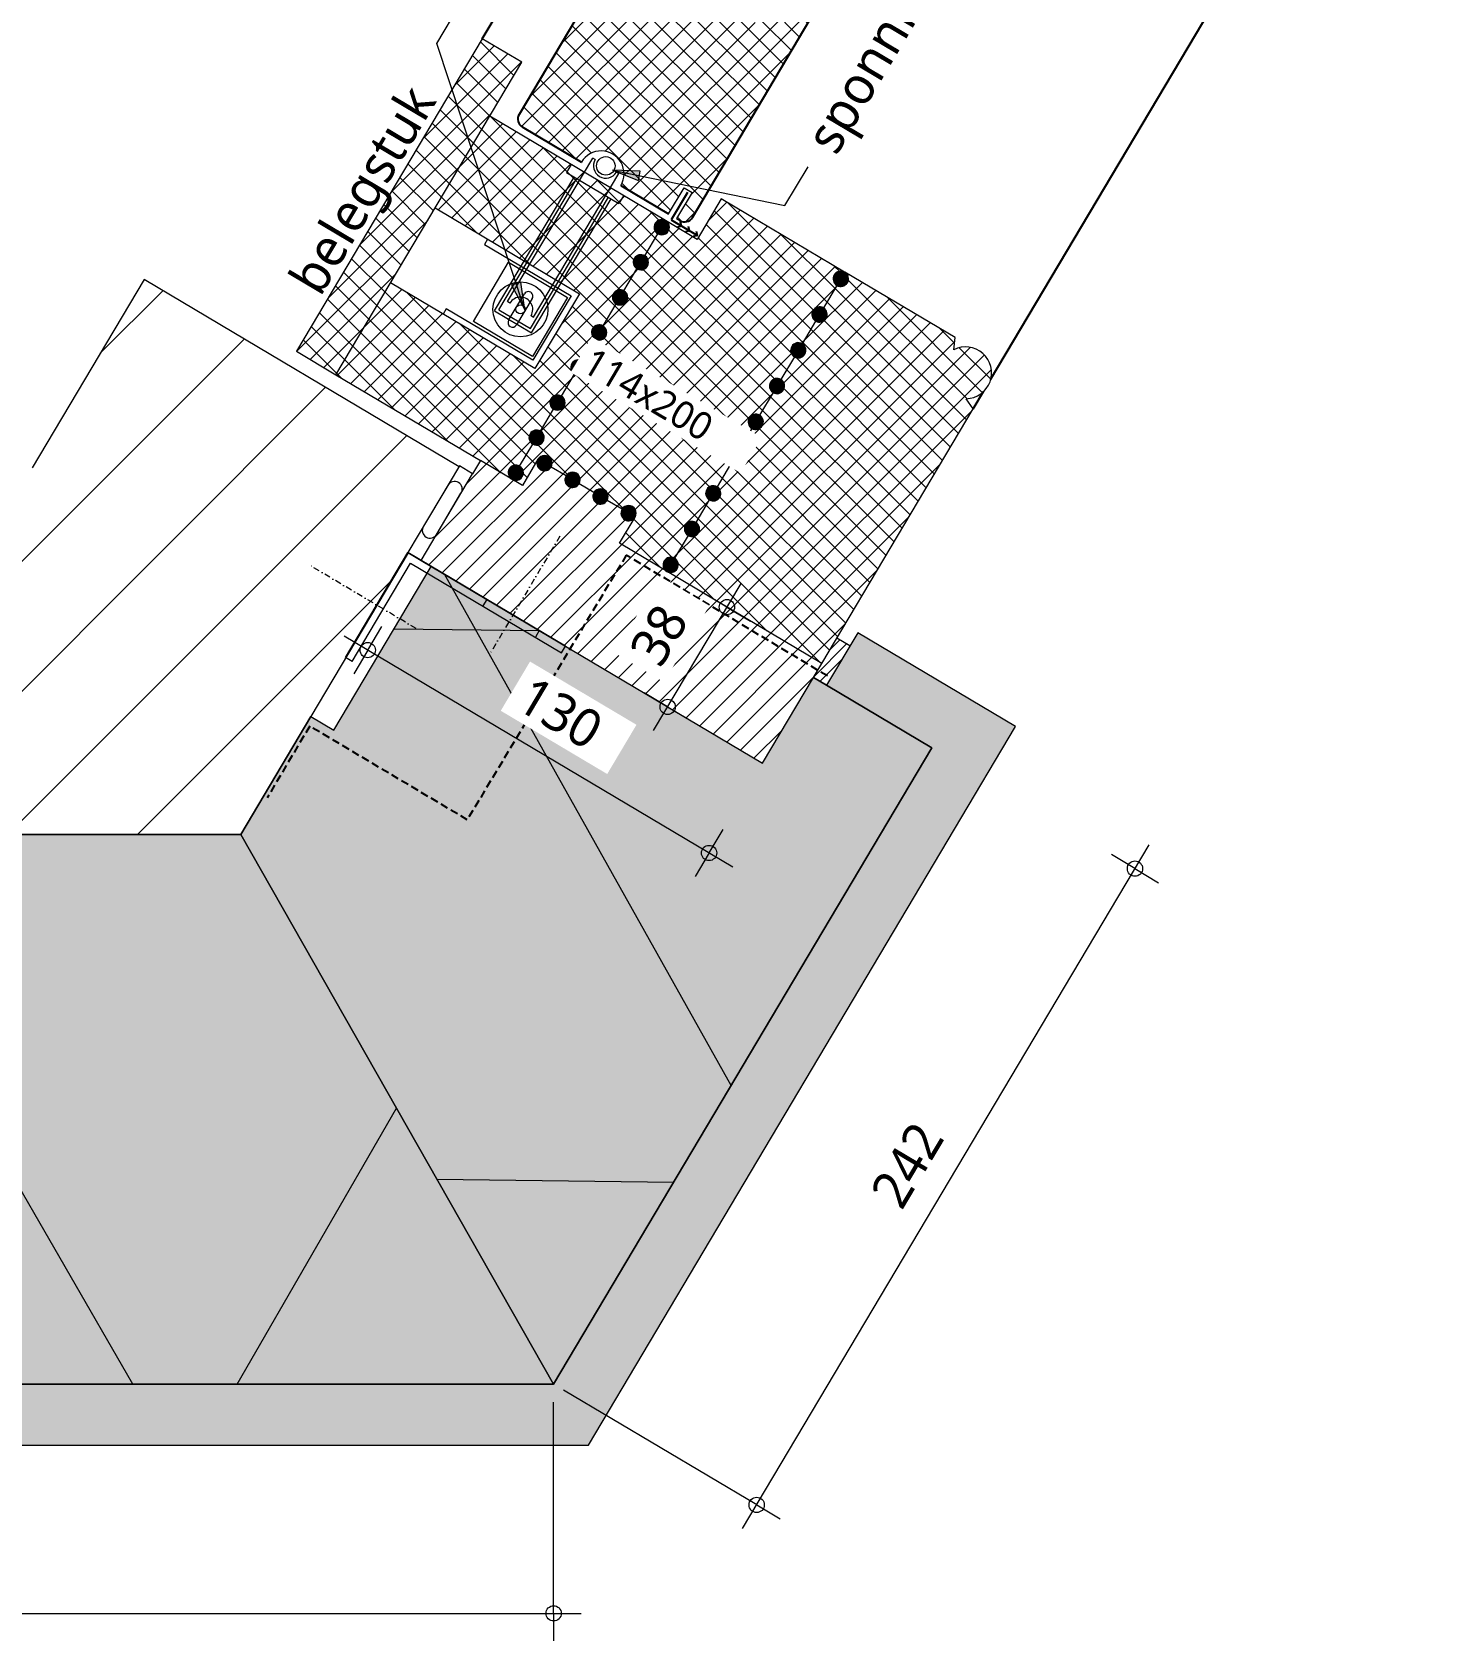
# Model space of a CAD drawing. Header units: millimetres. Extents: x -435 to 27166, y -19117 to 26500.
# Drawn here: x 2700 to 3160, y 4804 to 5331 of the extents above; entities that cross this region are included whole.
import ezdxf

# ---------------------------------------------------------------- set-up
doc = ezdxf.new("R2010")
doc.units = ezdxf.units.MM
doc.linetypes.add('MV_hidden', pattern=[3.75, 2.5, -1.25])
doc.linetypes.add('Streep-stip _ detail', pattern=[4, 2, -1, 0, -1])
for name, color, linetype, lineweight in [('A-ANNO-DIMS', 211, 'Continuous', 13), ('A-ANNO-DIMS-5', 211, 'Continuous', 13), ('A-DETL', 90, 'Continuous', 13), ('A-DETL-GENF', 92, 'Continuous', 18), ('G-ANNO-TEXT', 231, 'Continuous', 13)]:
    doc.layers.add(name, color=color, linetype=linetype, lineweight=lineweight)
doc.styles.add('Segoe UI_2', font='segoeui.ttf', dxfattribs={"height": 9})
doc.styles.add('Segoe UI_3', font='segoeui.ttf', dxfattribs={"height": 12.5})
doc.dimstyles.new('2_5_mm', dxfattribs={"dimscale": 304.8, "dimtxt": 13.092049, "dimasz": 0.016404, "dimexe": 0.029528, "dimexo": 0.0625, "dimgap": 0.014764, "dimtad": 1, "dimdec": 0, "dimzin": 0, "dimdsep": 46, "dimtxsty": 'Segoe UI_3', "dimblk1": 'DOTBLANK', "dimblk2": 'DOTBLANK', "dimsah": 1, "dimcen": 0.09, "dimdle": 0.029528, "dimazin": 0, "dimtfac": 1, "dimtdec": 4, "dimtix": 1, "dimtmove": 0, "dimatfit": 3, "dimfxl": 0.029528, "dimfxlon": 1, "dimtvp": 1, "dimtfill": 1, "dimtolj": 1, "dimtzin": 0, "dimarcsym": 2})
pattern_1 = [(60, (-2126.39, 181.76), (-155.885, 90), []), (120, (-2126.39, 181.76), (-155.885, -90), [])]
pattern_2 = [(45, (0, 0), (-3.535534, 3.535534), []), (135, (0, 0), (-3.535534, -3.535534), [])]

# ---------------------------------------------------------------- blocks, each defined once
blk = doc.blocks.new('42 isolatie - Type 1-3762547-Details Appartement')
at = {"layer": 'A-DETL-GENF'}
blk.add_hatch(color=256, dxfattribs=at).paths.add_polyline_path([(242.59, 180.8), (0.28, 180.8), (0.28, 135.68), (32.93, 135.68), (32.93, 9.59), (95.28, 9.59), (95.28, 0.8), (140.21, 0.8), (229.24, 157.34)])
at = {"layer": 'A-DETL-GENF', "lineweight": 13}
h = blk.add_hatch(dxfattribs=at)
h.set_pattern_fill('FP_43', color=256, style=0, pattern_type=2)
h.set_pattern_definition(pattern_1)
h.paths.add_polyline_path([(242.59, 180.8), (0.28, 180.8), (0.28, 135.68), (32.93, 135.68), (32.93, 9.59), (95.28, 9.59), (95.28, 0.8), (140.21, 0.8), (229.24, 157.34)])
at = {"layer": 'A-DETL-GENF'}
for p, q in [((242.61, 180.8), (0.28, 180.8)), ((0.28, 180.8), (0.28, 140.68)), ((140.21, 0.8), (242.62, 180.78)), ((0.28, 140.68), (0.28, 135.68)), ((95.28, 0.8), (140.21, 0.8))]:
    blk.add_line(p, q, dxfattribs=at)
blk = doc.blocks.new('42 isolatie - Type 1-3762473-Details Appartement')
at = {"layer": 'A-DETL-GENF'}
blk.add_hatch(color=256, dxfattribs=at).paths.add_polyline_path([(-102.14, 180.8), (0.28, 0.8), (446.45, 0.8), (446.45, 9.69), (508.45, 9.69), (508.45, 135.78), (541.45, 135.78), (541.45, 180.8), (313.73, 180.8)])
at = {"layer": 'A-DETL-GENF', "lineweight": 13}
h = blk.add_hatch(dxfattribs=at)
h.set_pattern_fill('FP_43', color=256, style=0, pattern_type=2)
h.set_pattern_definition(pattern_1)
h.paths.add_polyline_path([(-102.14, 180.8), (0.28, 0.8), (446.45, 0.8), (446.45, 9.69), (508.45, 9.69), (508.45, 135.78), (541.45, 135.78), (541.45, 180.8), (313.73, 180.8)])
at = {"layer": 'A-DETL-GENF'}
for p, q in [((541.45, 180.8), (-102.14, 180.8)), ((-102.14, 180.8), (0.28, 0.8)), ((-102.14, 180.8), (0.28, 0.8)), ((0.28, 0.8), (446.45, 0.8))]:
    blk.add_line(p, q, dxfattribs=at)
blk = doc.blocks.new('Repeating Detail - 00 g lijmbolletje s e-V21-Details Appartement')
at = {"layer": 'A-DETL-GENF'}
for points in [[(-106.77, -1.25), (-106.52, -0.65), (-106.44, 0), (-106.52, 0.65), (-106.77, 1.25), (-107.17, 1.77), (-107.69, 2.17), (-108.29, 2.41), (-108.94, 2.5), (-109.58, 2.41), (-110.19, 2.17), (-110.7, 1.77), (-111.1, 1.25), (-111.35, 0.65), (-111.44, 0), (-111.35, -0.65), (-111.1, -1.25), (-110.7, -1.77), (-110.19, -2.17), (-109.58, -2.41), (-108.94, -2.5), (-108.29, -2.41), (-107.69, -2.17), (-107.17, -1.77)], [(-93.15, -1.25), (-92.9, -0.65), (-92.82, 0), (-92.9, 0.65), (-93.15, 1.25), (-93.55, 1.77), (-94.07, 2.17), (-94.67, 2.41), (-95.32, 2.5), (-95.97, 2.41), (-96.57, 2.17), (-97.09, 1.77), (-97.48, 1.25), (-97.73, 0.65), (-97.82, 0), (-97.73, -0.65), (-97.48, -1.25), (-97.09, -1.77), (-96.57, -2.17), (-95.97, -2.41), (-95.32, -2.5), (-94.67, -2.41), (-94.07, -2.17), (-93.55, -1.77)], [(-79.54, -1.25), (-79.29, -0.65), (-79.2, 0), (-79.29, 0.65), (-79.54, 1.25), (-79.93, 1.77), (-80.45, 2.17), (-81.06, 2.41), (-81.7, 2.5), (-82.35, 2.41), (-82.95, 2.17), (-83.47, 1.77), (-83.87, 1.25), (-84.12, 0.65), (-84.2, 0), (-84.12, -0.65), (-83.87, -1.25), (-83.47, -1.77), (-82.95, -2.17), (-82.35, -2.41), (-81.7, -2.5), (-81.06, -2.41), (-80.45, -2.17), (-79.93, -1.77)], [(-65.92, -1.25), (-65.67, -0.65), (-65.59, 0), (-65.67, 0.65), (-65.92, 1.25), (-66.32, 1.77), (-66.84, 2.17), (-67.44, 2.41), (-68.09, 2.5), (-68.73, 2.41), (-69.34, 2.17), (-69.85, 1.77), (-70.25, 1.25), (-70.5, 0.65), (-70.59, 0), (-70.5, -0.65), (-70.25, -1.25), (-69.85, -1.77), (-69.34, -2.17), (-68.59, -2.43), (-68.09, -2.5), (-67.44, -2.41), (-66.84, -2.17), (-66.32, -1.77)], [(-52.3, -1.25), (-52.05, -0.65), (-51.97, 0), (-52.05, 0.65), (-52.3, 1.25), (-52.7, 1.77), (-53.22, 2.17), (-53.82, 2.41), (-54.47, 2.5), (-55.12, 2.41), (-55.72, 2.17), (-56.24, 1.77), (-56.63, 1.25), (-56.88, 0.65), (-56.97, 0), (-56.88, -0.65), (-56.63, -1.25), (-56.24, -1.77), (-55.72, -2.17), (-55.12, -2.41), (-54.47, -2.5), (-53.82, -2.41), (-53.22, -2.17), (-52.7, -1.77)], [(-38.69, -1.25), (-38.44, -0.65), (-38.35, 0), (-38.44, 0.65), (-38.69, 1.25), (-39.08, 1.77), (-39.6, 2.17), (-40.2, 2.41), (-40.85, 2.5), (-41.5, 2.41), (-42.1, 2.17), (-42.62, 1.77), (-43.02, 1.25), (-43.27, 0.65), (-43.35, 0), (-43.27, -0.65), (-43.02, -1.25), (-42.62, -1.77), (-42.1, -2.17), (-41.5, -2.41), (-40.85, -2.5), (-40.2, -2.41), (-39.6, -2.17), (-39.08, -1.77)], [(-25.07, -1.25), (-24.82, -0.65), (-24.73, 0), (-24.82, 0.65), (-25.07, 1.25), (-25.47, 1.77), (-25.98, 2.17), (-26.59, 2.41), (-27.23, 2.5), (-27.88, 2.41), (-28.48, 2.17), (-29, 1.77), (-29.4, 1.25), (-29.65, 0.65), (-29.73, 0), (-29.65, -0.65), (-29.4, -1.25), (-29, -1.77), (-28.48, -2.17), (-27.88, -2.41), (-27.23, -2.5), (-26.59, -2.41), (-25.98, -2.17), (-25.47, -1.77)], [(-11.45, -1.25), (-11.2, -0.65), (-11.12, 0), (-11.2, 0.65), (-11.45, 1.25), (-11.85, 1.77), (-12.37, 2.17), (-12.97, 2.41), (-13.62, 2.5), (-14.26, 2.41), (-14.87, 2.17), (-15.38, 1.77), (-15.78, 1.25), (-16.03, 0.65), (-16.12, 0), (-16.03, -0.65), (-15.78, -1.25), (-15.38, -1.77), (-14.87, -2.17), (-14.26, -2.41), (-13.62, -2.5), (-12.97, -2.41), (-12.37, -2.17), (-11.85, -1.77)], [(2.17, -1.25), (2.41, -0.65), (2.5, 0), (2.41, 0.65), (2.17, 1.25), (1.77, 1.77), (1.25, 2.17), (0.65, 2.41), (0, 2.5), (-0.65, 2.41), (-1.25, 2.17), (-1.77, 1.77), (-2.17, 1.25), (-2.41, 0.65), (-2.5, 0), (-2.41, -0.65), (-2.17, -1.25), (-1.77, -1.77), (-1.25, -2.17), (-0.65, -2.41), (0, -2.5), (0.65, -2.41), (1.25, -2.17), (1.77, -1.77)]]:
    blk.add_hatch(color=256, dxfattribs=at).paths.add_polyline_path(points)
for centre, start, end in [((-108.94, 0), 0, 180), ((-108.94, 0), 180, 360), ((-95.32, 0), 0, 180), ((-95.32, 0), 180, 360), ((-81.7, 0), 0, 180), ((-81.7, 0), 180, 360), ((-68.09, 0), 0, 180), ((-68.09, 0), 180, 360), ((-54.47, 0), 0, 180), ((-54.47, 0), 180, 360), ((-40.85, 0), 0, 180), ((-40.85, 0), 180, 360), ((-27.23, 0), 360, 180), ((-27.23, 0), 180, 360), ((-13.62, 0), 360, 180), ((-13.62, 0), 180, 360), ((0, 0), 360, 180), ((0, 0), 180, 360)]:
    blk.add_arc(centre, 2.5, start, end, dxfattribs=at)
blk = doc.blocks.new('Repeating Detail - 00 g lijmbolletje s e-V45-Details Appartement')
at = {"layer": 'A-DETL-GENF'}
for points in [[(-95.67, -1.25), (-95.27, -1.77), (-94.75, -2.17), (-94.15, -2.41), (-93.47, -2.5), (-92.85, -2.41), (-92.25, -2.17), (-91.73, -1.77), (-91.32, -1.22), (-91.09, -0.65), (-91, 0), (-91.09, 0.65), (-91.33, 1.25), (-91.73, 1.77), (-92.25, 2.17), (-92.85, 2.41), (-93.5, 2.5), (-94.15, 2.41), (-94.75, 2.17), (-95.27, 1.77), (-95.67, 1.25), (-95.91, 0.65), (-96, 0), (-95.91, -0.65)], [(-82.31, -1.25), (-81.91, -1.77), (-81.39, -2.17), (-80.79, -2.41), (-80.14, -2.5), (-79.5, -2.41), (-78.89, -2.17), (-78.38, -1.77), (-77.98, -1.25), (-77.73, -0.65), (-77.64, 0), (-77.73, 0.65), (-77.98, 1.25), (-78.38, 1.77), (-78.89, 2.17), (-79.5, 2.41), (-80.14, 2.5), (-80.79, 2.41), (-81.39, 2.17), (-81.91, 1.77), (-82.31, 1.25), (-82.56, 0.65), (-82.64, 0), (-82.56, -0.65)], [(-68.95, -1.25), (-68.55, -1.77), (-68.04, -2.17), (-67.43, -2.41), (-66.79, -2.5), (-66.14, -2.41), (-65.54, -2.17), (-65.02, -1.77), (-64.62, -1.25), (-64.37, -0.65), (-64.29, 0), (-64.37, 0.65), (-64.62, 1.25), (-65.02, 1.77), (-65.54, 2.17), (-66.14, 2.41), (-66.79, 2.5), (-67.43, 2.41), (-68.04, 2.17), (-68.55, 1.77), (-68.95, 1.25), (-69.2, 0.65), (-69.29, 0), (-69.2, -0.65)], [(-55.59, -1.25), (-55.2, -1.77), (-54.68, -2.17), (-54.08, -2.41), (-53.43, -2.5), (-52.78, -2.41), (-52.18, -2.17), (-51.66, -1.77), (-51.26, -1.25), (-51.01, -0.65), (-50.93, 0), (-51.01, 0.65), (-51.26, 1.25), (-51.66, 1.77), (-52.18, 2.17), (-52.78, 2.41), (-53.43, 2.5), (-54.08, 2.41), (-54.68, 2.17), (-55.2, 1.77), (-55.59, 1.25), (-55.84, 0.65), (-55.93, 0), (-55.84, -0.65)], [(-42.24, -1.25), (-41.84, -1.77), (-41.32, -2.17), (-40.72, -2.41), (-40.07, -2.5), (-39.42, -2.41), (-38.82, -2.17), (-38.3, -1.77), (-37.91, -1.25), (-37.66, -0.65), (-37.57, 0), (-37.66, 0.65), (-37.91, 1.25), (-38.3, 1.77), (-38.82, 2.17), (-39.42, 2.41), (-40.07, 2.5), (-40.72, 2.41), (-41.32, 2.17), (-41.84, 1.77), (-42.24, 1.25), (-42.49, 0.65), (-42.57, 0), (-42.49, -0.65)], [(-28.88, -1.25), (-28.48, -1.77), (-27.96, -2.17), (-27.36, -2.41), (-26.71, -2.5), (-26.07, -2.41), (-25.46, -2.17), (-24.95, -1.77), (-24.55, -1.25), (-24.3, -0.65), (-24.21, 0), (-24.3, 0.65), (-24.55, 1.25), (-24.95, 1.77), (-25.46, 2.17), (-26.07, 2.41), (-26.71, 2.5), (-27.36, 2.41), (-27.96, 2.17), (-28.48, 1.77), (-28.88, 1.25), (-29.13, 0.65), (-29.21, 0), (-29.13, -0.65)], [(-15.52, -1.25), (-15.12, -1.77), (-14.61, -2.17), (-14, -2.41), (-13.36, -2.5), (-12.71, -2.41), (-12.11, -2.17), (-11.59, -1.77), (-11.19, -1.25), (-10.94, -0.65), (-10.86, 0), (-10.94, 0.65), (-11.19, 1.25), (-11.59, 1.77), (-12.11, 2.17), (-12.71, 2.41), (-13.36, 2.5), (-14, 2.41), (-14.61, 2.17), (-15.12, 1.77), (-15.52, 1.25), (-15.77, 0.65), (-15.86, 0), (-15.77, -0.65)], [(-2.17, -1.25), (-1.77, -1.77), (-1.25, -2.17), (-0.65, -2.41), (0, -2.5), (0.65, -2.41), (1.25, -2.17), (1.77, -1.77), (2.17, -1.25), (2.41, -0.65), (2.5, 0), (2.41, 0.65), (2.17, 1.25), (1.77, 1.77), (1.25, 2.17), (0.65, 2.41), (0, 2.5), (-0.65, 2.41), (-1.25, 2.17), (-1.77, 1.77), (-2.17, 1.25), (-2.41, 0.65), (-2.5, 0), (-2.41, -0.65)]]:
    blk.add_hatch(color=256, dxfattribs=at).paths.add_polyline_path(points)
for centre, start, end in [((-93.5, 0), 0, 180), ((-80.14, 0), 0, 180), ((-66.79, 0), 0, 180), ((-53.43, 0), 360, 180), ((-40.07, 0), 0, 180), ((-26.71, 0), 360, 180), ((-13.36, 0), 360, 180), ((0, 0), 360, 180), ((0, 0), 180, 360), ((-93.5, 0), 180, 360), ((-80.14, 0), 180, 360), ((-66.79, 0), 180, 360), ((-53.43, 0), 180, 360), ((-40.07, 0), 180, 360), ((-26.71, 0), 180, 360), ((-13.36, 0), 180, 360)]:
    blk.add_arc(centre, 2.5, start, end, dxfattribs=at)
blk = doc.blocks.new('Repeating Detail - 00 g lijmbolletje s e-V47-Details Appartement')
at = {"layer": 'A-DETL-GENF'}
for points in [[(-30.75, -2.17), (-30.23, -1.77), (-29.83, -1.25), (-29.59, -0.65), (-29.52, 0.14), (-29.59, 0.65), (-29.83, 1.25), (-30.23, 1.77), (-30.75, 2.17), (-31.35, 2.41), (-32, 2.5), (-32.65, 2.41), (-33.25, 2.17), (-33.77, 1.77), (-34.17, 1.25), (-34.41, 0.65), (-34.5, 0), (-34.41, -0.65), (-34.17, -1.25), (-33.77, -1.77), (-33.25, -2.17), (-32.65, -2.41), (-32, -2.5), (-31.35, -2.41)], [(-20.08, -2.17), (-19.57, -1.77), (-19.17, -1.25), (-18.92, -0.65), (-18.83, 0), (-18.92, 0.65), (-19.17, 1.25), (-19.57, 1.77), (-20.08, 2.17), (-20.69, 2.41), (-21.33, 2.5), (-21.98, 2.41), (-22.58, 2.17), (-23.1, 1.77), (-23.5, 1.25), (-23.75, 0.65), (-23.83, 0), (-23.75, -0.65), (-23.5, -1.25), (-23.1, -1.77), (-22.58, -2.17), (-21.98, -2.41), (-21.33, -2.5), (-20.69, -2.41)], [(-9.42, -2.17), (-8.9, -1.77), (-8.5, -1.25), (-8.25, -0.65), (-8.17, 0), (-8.25, 0.65), (-8.5, 1.25), (-8.9, 1.77), (-9.42, 2.17), (-10.02, 2.41), (-10.67, 2.5), (-11.31, 2.41), (-11.92, 2.17), (-12.43, 1.77), (-12.83, 1.25), (-13.08, 0.65), (-13.17, 0), (-13.08, -0.65), (-12.83, -1.25), (-12.43, -1.77), (-11.92, -2.17), (-11.31, -2.41), (-10.67, -2.5), (-10.02, -2.41)], [(1.25, -2.17), (1.77, -1.77), (2.17, -1.25), (2.41, -0.65), (2.5, 0), (2.41, 0.65), (2.17, 1.25), (1.77, 1.77), (1.25, 2.17), (0.65, 2.41), (0, 2.5), (-0.65, 2.41), (-1.25, 2.17), (-1.77, 1.77), (-2.17, 1.25), (-2.41, 0.65), (-2.5, 0), (-2.41, -0.65), (-2.17, -1.25), (-1.77, -1.77), (-1.25, -2.17), (-0.65, -2.41), (0, -2.5), (0.65, -2.41)]]:
    blk.add_hatch(color=256, dxfattribs=at).paths.add_polyline_path(points)
for centre, start, end in [((-32, 0), 360, 180), ((-32, 0), 180, 360), ((-21.33, 0), 360, 180), ((-21.33, 0), 180, 360), ((-10.67, 0), 360, 180), ((-10.67, 0), 180, 360), ((0, 0), 360, 180), ((0, 0), 180, 360)]:
    blk.add_arc(centre, 2.5, start, end, dxfattribs=at)
blk = doc.blocks.new('30_L-anker - 60x40-3126459-Details Appartement')
at = {"layer": 'A-DETL-GENF'}
for p, q in [((2.5, 60), (0, 60)), ((0, 60), (0, 0)), ((2.5, 2.5), (2.5, 60)), ((0, 50), (2.5, 50)), ((0, 30), (2.5, 30)), ((40, 0), (0, 0)), ((40, 2.5), (2.5, 2.5)), ((40, 2.5), (40, 0))]:
    blk.add_line(p, q, dxfattribs=at)
at = {"layer": 'A-DETL-GENF', "linetype": 'Streep-stip _ detail', "lineweight": 13}
for p, q in [((-30, 40), (15, 40)), ((20, 15), (20, -25))]:
    blk.add_line(p, q, dxfattribs=at)
blk = doc.blocks.new('DIMBLOCK205-Details Appartement')
at = {"layer": 'A-ANNO-DIMS-5'}
for p, q in [((2932.56, 4840.71), (3065.59, 5064.5)), ((3060.99, 5056.76), (3053.25, 5061.36)), ((3060.99, 5056.76), (3068.73, 5052.16)), ((2937.16, 4848.44), (2873.98, 4886)), ((2937.16, 4848.44), (2944.89, 4843.84))]:
    blk.add_line(p, q, dxfattribs=at)
for centre in [(3060.99, 5056.76), (2937.16, 4848.44)]:
    blk.add_circle(centre, 2.5, dxfattribs=at)
at = {"layer": 'A-ANNO-DIMS-5', "color": 0, "insert": (2973.89, 4950.96), "char_height": 12.5, "width": 34.2774, "attachment_point": 1, "rotation": 59.2709, "line_spacing_factor": 1.142579, "style": 'Segoe UI_3', "bg_fill": 3, "box_fill_scale": 1.25, "bg_fill_color": 9, "bg_fill_true_color": 13158600, "bg_fill_transparency": 0}
blk.add_mtext('242', dxfattribs=at)
blk = doc.blocks.new('_DotBlank')
at = {"color": 0, "linetype": 'ByBlock', "lineweight": -2}
blk.add_line((-0.5, 0), (-1, 0), dxfattribs=at)
blk.add_circle((0, 0), 0.5, dxfattribs=at)
blk = doc.blocks.new('DIMBLOCK206-Details Appartement')
at = {"layer": 'A-ANNO-DIMS-5'}
for p, q in [((2870.71, 4812.95), (2870.71, 4882.08)), ((2227.12, 4812.95), (2227.12, 4821.95)), ((2218.12, 4812.95), (2879.71, 4812.95)), ((2227.12, 4812.95), (2227.12, 4803.95)), ((2870.71, 4812.95), (2870.71, 4803.95))]:
    blk.add_line(p, q, dxfattribs=at)
for centre in [(2227.12, 4812.95), (2870.71, 4812.95)]:
    blk.add_circle(centre, 2.5, dxfattribs=at)
at = {"layer": 'A-ANNO-DIMS-5', "color": 0, "insert": (2534.63, 4833.76), "char_height": 12.5, "width": 34.2774, "attachment_point": 1, "line_spacing_factor": 1.142579, "style": 'Segoe UI_3', "bg_fill": 3, "box_fill_scale": 1.25, "bg_fill_color": 9, "bg_fill_true_color": 13158600, "bg_fill_transparency": 0}
blk.add_mtext('644', dxfattribs=at)
blk = doc.blocks.new('DIMBLOCK216-Details Appartement')
at = {"layer": 'A-ANNO-DIMS-5'}
for p, q in [((2809.85, 5128.3), (2814.44, 5136.04)), ((2929.31, 5057.28), (2802.11, 5132.9)), ((2809.85, 5128.3), (2805.25, 5120.56)), ((2921.57, 5061.88), (2926.17, 5069.62)), ((2921.57, 5061.88), (2916.98, 5054.15))]:
    blk.add_line(p, q, dxfattribs=at)
for centre in [(2809.85, 5128.3), (2921.57, 5061.88)]:
    blk.add_circle(centre, 2.5, dxfattribs=at)
at = {"layer": 'A-ANNO-DIMS-5', "color": 0, "insert": (2864.07, 5120.28), "char_height": 12.5, "width": 34.2774, "attachment_point": 1, "rotation": 329.2709, "line_spacing_factor": 1.142579, "style": 'Segoe UI_3', "bg_fill": 3, "box_fill_scale": 1.25, "bg_fill_color": 9, "bg_fill_true_color": 13158600, "bg_fill_transparency": 0}
blk.add_mtext('130', dxfattribs=at)
blk = doc.blocks.new('DIMBLOCK217-Details Appartement')
at = {"layer": 'A-ANNO-DIMS-5'}
for p, q in [((2903.42, 5101.98), (2932.03, 5150.11)), ((2927.43, 5142.38), (2919.7, 5146.98)), ((2927.43, 5142.38), (2935.17, 5137.78)), ((2908.02, 5109.71), (2900.28, 5114.31)), ((2908.02, 5109.71), (2915.75, 5105.11))]:
    blk.add_line(p, q, dxfattribs=at)
for centre in [(2927.43, 5142.38), (2908.02, 5109.71)]:
    blk.add_circle(centre, 2.5, dxfattribs=at)
at = {"layer": 'A-ANNO-DIMS-5', "color": 0, "insert": (2894.97, 5128.49), "char_height": 12.5, "width": 22.8516, "attachment_point": 1, "rotation": 59.2709, "line_spacing_factor": 1.142579, "style": 'Segoe UI_3', "bg_fill": 3, "box_fill_scale": 1.25, "bg_fill_color": 9, "bg_fill_true_color": 13158600, "bg_fill_transparency": 0}
blk.add_mtext('38', dxfattribs=at)

msp = doc.modelspace()

# ---------------------------------------------------------------- hatches: boundary and pattern name
at = {"layer": 'A-DETL-GENF', "lineweight": 13}
h = msp.add_hatch(dxfattribs=at)
h.set_pattern_fill('FP_20', color=250, style=0, pattern_type=2)
h.set_pattern_definition(pattern_2)
h.paths.add_polyline_path([(2913.52, 5268.5), (2914.3, 5268.59), (2915.02, 5268.88), (2915.65, 5269.35), (2916.14, 5269.96), (2954.7, 5334.84), (2955.17, 5335.87), (2955.39, 5336.97), (2955.36, 5338.1), (2955.08, 5339.18), (2954.56, 5340.18), (2953.83, 5341.04), (2948.1, 5346.36), (2947.75, 5346.5), (2947.37, 5346.54), (2946.99, 5346.49), (2946.64, 5346.34), (2946.33, 5346.11), (2946.1, 5345.81), (2938.37, 5332.8), (2895.34, 5358.37), (2894.67, 5358.66), (2893.89, 5358.77), (2893.11, 5358.68), (2892.39, 5358.39), (2891.76, 5357.92), (2891.27, 5357.3), (2859.4, 5303.69), (2859.09, 5302.97), (2858.98, 5302.19), (2859.07, 5301.42), (2859.37, 5300.69), (2859.83, 5300.06), (2860.45, 5299.58), (2879.79, 5288.08), (2881, 5289.62), (2882.57, 5290.79), (2884.39, 5291.51), (2886.33, 5291.75), (2888.27, 5291.47), (2890.07, 5290.69), (2891.61, 5289.48), (2892.78, 5287.91), (2893.51, 5286.1), (2893.74, 5284.15), (2893.46, 5282.21), (2892.68, 5280.41), (2908.35, 5271.1), (2913.46, 5279.7), (2916.04, 5278.16), (2910.93, 5269.57), (2912.02, 5268.92), (2912.74, 5268.61)])
h = msp.add_hatch(dxfattribs=at)
h.set_pattern_fill('FP_20', color=250, style=0, pattern_type=2)
h.set_pattern_definition(pattern_2)
h.paths.add_polyline_path([(2799.44, 5218.46), (2860.24, 5320.76), (2847.35, 5328.42), (2786.54, 5226.13)])
h = msp.add_hatch(dxfattribs=at)
h.set_pattern_fill('FP_20', color=250, style=0, pattern_type=2)
h.set_pattern_definition(pattern_2)
h.paths.add_polyline_path([(2857.03, 5184.23), (2856.52, 5184.63), (2856.13, 5185.15), (2855.88, 5185.76), (2855.81, 5186.41), (2855.9, 5187.05), (2856.16, 5187.65), (2856.56, 5188.17), (2857.08, 5188.56), (2857.69, 5188.8), (2858.34, 5188.88), (2858.98, 5188.78), (2859.6, 5188.56), (2863.85, 5195.71), (2863.34, 5196.11), (2862.95, 5196.64), (2862.71, 5197.24), (2862.63, 5197.89), (2862.72, 5198.54), (2862.98, 5199.14), (2863.39, 5199.65), (2863.91, 5200.04), (2864.52, 5200.28), (2865.16, 5200.36), (2865.81, 5200.27), (2866.43, 5200.04), (2870.68, 5207.19), (2870.17, 5207.6), (2869.78, 5208.12), (2869.53, 5208.72), (2869.46, 5209.37), (2869.55, 5210.02), (2869.81, 5210.62), (2870.21, 5211.13), (2870.73, 5211.52), (2871.34, 5211.76), (2871.99, 5211.84), (2872.63, 5211.75), (2873.25, 5211.52), (2877.5, 5218.67), (2876.99, 5219.08), (2876.6, 5219.6), (2876.36, 5220.21), (2876.28, 5220.85), (2876.38, 5221.5), (2876.63, 5222.1), (2877.04, 5222.61), (2877.56, 5223), (2878.17, 5223.25), (2878.81, 5223.32), (2879.46, 5223.23), (2880.08, 5223), (2884.33, 5230.15), (2883.82, 5230.56), (2883.43, 5231.08), (2883.18, 5231.69), (2883.11, 5232.34), (2883.2, 5232.98), (2883.46, 5233.58), (2883.86, 5234.09), (2884.38, 5234.48), (2884.99, 5234.73), (2885.64, 5234.8), (2886.28, 5234.71), (2886.9, 5234.48), (2891.15, 5241.64), (2890.64, 5242.04), (2890.25, 5242.56), (2890.01, 5243.17), (2889.93, 5243.82), (2890.03, 5244.46), (2890.28, 5245.06), (2890.69, 5245.58), (2891.21, 5245.97), (2891.82, 5246.21), (2892.46, 5246.29), (2893.11, 5246.19), (2893.73, 5245.97), (2897.98, 5253.12), (2897.47, 5253.52), (2897.08, 5254.04), (2896.83, 5254.65), (2896.76, 5255.3), (2896.85, 5255.94), (2897.11, 5256.54), (2897.51, 5257.06), (2898.04, 5257.45), (2898.64, 5257.69), (2899.29, 5257.77), (2899.94, 5257.67), (2900.55, 5257.45), (2904.81, 5264.6), (2904.29, 5265), (2903.9, 5265.53), (2903.66, 5266.13), (2903.58, 5266.78), (2903.68, 5267.43), (2903.93, 5268.03), (2904.34, 5268.54), (2904.86, 5268.93), (2905.47, 5269.17), (2906.11, 5269.25), (2906.76, 5269.16), (2906.98, 5269.12), (2849.77, 5303.13), (2831.88, 5273.05), (2879.16, 5244.94), (2864.6, 5220.45), (2817.32, 5248.55), (2799.44, 5218.46), (2856.65, 5184.45)])
h = msp.add_hatch(dxfattribs=at)
h.set_pattern_fill('FP_20', color=250, style=0, pattern_type=2)
h.set_pattern_definition(pattern_2)
h.paths.add_polyline_path([(2907.74, 5154.08), (2907.23, 5154.48), (2906.84, 5155.01), (2906.6, 5155.61), (2906.52, 5156.26), (2906.62, 5156.91), (2906.87, 5157.51), (2907.28, 5158.02), (2907.8, 5158.41), (2908.41, 5158.65), (2909.05, 5158.73), (2909.7, 5158.64), (2910.32, 5158.41), (2914.7, 5165.79), (2914.19, 5166.19), (2913.8, 5166.71), (2913.56, 5167.32), (2913.48, 5167.97), (2913.57, 5168.61), (2913.83, 5169.21), (2914.24, 5169.72), (2914.76, 5170.12), (2915.36, 5170.36), (2916.01, 5170.43), (2916.66, 5170.34), (2917.28, 5170.12), (2921.66, 5177.49), (2921.15, 5177.89), (2920.76, 5178.42), (2920.52, 5179.02), (2920.44, 5179.67), (2920.53, 5180.32), (2920.79, 5180.92), (2921.19, 5181.43), (2921.72, 5181.82), (2922.32, 5182.06), (2922.97, 5182.14), (2923.62, 5182.05), (2924.23, 5181.82), (2928.62, 5189.2), (2928.11, 5189.6), (2927.72, 5190.12), (2927.47, 5190.73), (2927.4, 5191.38), (2927.49, 5192.02), (2927.75, 5192.62), (2928.15, 5193.13), (2928.67, 5193.53), (2929.28, 5193.77), (2929.93, 5193.84), (2930.57, 5193.75), (2931.19, 5193.53), (2935.58, 5200.9), (2935.06, 5201.3), (2934.67, 5201.83), (2934.43, 5202.43), (2934.35, 5203.08), (2934.45, 5203.73), (2934.71, 5204.33), (2935.11, 5204.84), (2935.63, 5205.23), (2936.24, 5205.47), (2936.89, 5205.55), (2937.53, 5205.46), (2938.15, 5205.23), (2942.53, 5212.61), (2942.02, 5213.01), (2941.63, 5213.53), (2941.39, 5214.14), (2941.31, 5214.79), (2941.41, 5215.43), (2941.66, 5216.03), (2942.07, 5216.54), (2942.59, 5216.94), (2943.2, 5217.18), (2943.84, 5217.25), (2944.49, 5217.16), (2945.11, 5216.94), (2949.49, 5224.31), (2948.98, 5224.71), (2948.59, 5225.24), (2948.35, 5225.84), (2948.27, 5226.49), (2948.36, 5227.14), (2948.62, 5227.74), (2949.03, 5228.25), (2949.55, 5228.64), (2950.15, 5228.88), (2950.8, 5228.96), (2951.45, 5228.87), (2952.07, 5228.64), (2956.45, 5236.02), (2955.94, 5236.42), (2955.55, 5236.94), (2955.31, 5237.55), (2955.23, 5238.2), (2955.32, 5238.84), (2955.58, 5239.44), (2955.98, 5239.96), (2956.51, 5240.35), (2957.11, 5240.59), (2957.76, 5240.66), (2958.46, 5240.55), (2959.02, 5240.35), (2963.41, 5247.72), (2962.77, 5248.29), (2962.51, 5248.65), (2962.26, 5249.25), (2962.19, 5249.9), (2962.28, 5250.55), (2962.54, 5251.15), (2962.94, 5251.66), (2963.52, 5252.07), (2964.07, 5252.29), (2964.72, 5252.37), (2965.36, 5252.28), (2965.58, 5252.24), (2925.56, 5276.04), (2917.68, 5262.77), (2907.36, 5268.9), (2907.87, 5268.49), (2908.26, 5267.97), (2908.51, 5267.37), (2908.58, 5266.72), (2908.49, 5266.07), (2908.23, 5265.47), (2907.83, 5264.96), (2907.31, 5264.57), (2906.7, 5264.33), (2906.05, 5264.25), (2905.41, 5264.34), (2904.81, 5264.6), (2900.53, 5257.42), (2901.05, 5257.01), (2901.44, 5256.49), (2901.68, 5255.88), (2901.76, 5255.24), (2901.66, 5254.59), (2901.41, 5253.99), (2901, 5253.48), (2900.48, 5253.09), (2899.87, 5252.84), (2899.23, 5252.77), (2898.58, 5252.86), (2897.98, 5253.12), (2893.71, 5245.93), (2894.22, 5245.53), (2894.64, 5244.94), (2894.86, 5244.4), (2894.93, 5243.75), (2894.84, 5243.11), (2894.58, 5242.51), (2894.18, 5242), (2893.65, 5241.6), (2893.05, 5241.36), (2892.4, 5241.29), (2891.75, 5241.38), (2891.15, 5241.64), (2886.88, 5234.45), (2887.4, 5234.05), (2887.79, 5233.53), (2888.05, 5232.79), (2888.11, 5232.27), (2888.01, 5231.63), (2887.76, 5231.03), (2887.35, 5230.51), (2886.83, 5230.12), (2886.22, 5229.88), (2885.58, 5229.8), (2884.93, 5229.9), (2884.33, 5230.15), (2880.06, 5222.97), (2880.57, 5222.57), (2880.96, 5222.04), (2881.2, 5221.44), (2881.28, 5220.79), (2881.19, 5220.14), (2880.93, 5219.54), (2880.53, 5219.03), (2880, 5218.64), (2879.4, 5218.4), (2878.75, 5218.32), (2878.1, 5218.42), (2877.5, 5218.67), (2873.23, 5211.49), (2873.75, 5211.09), (2874.14, 5210.56), (2874.38, 5209.96), (2874.46, 5209.31), (2874.36, 5208.66), (2874.11, 5208.06), (2873.7, 5207.55), (2873.18, 5207.16), (2872.57, 5206.92), (2871.92, 5206.84), (2871.28, 5206.93), (2870.68, 5207.19), (2866.41, 5200.01), (2866.92, 5199.6), (2867.31, 5199.08), (2867.55, 5198.48), (2867.63, 5197.83), (2867.54, 5197.18), (2867.28, 5196.58), (2866.88, 5196.07), (2866.35, 5195.68), (2865.75, 5195.44), (2865.1, 5195.36), (2864.45, 5195.45), (2863.85, 5195.71), (2859.58, 5188.53), (2860.1, 5188.12), (2860.49, 5187.6), (2860.73, 5186.99), (2860.81, 5186.35), (2860.71, 5185.7), (2860.46, 5185.1), (2860.05, 5184.59), (2859.53, 5184.2), (2858.92, 5183.95), (2858.27, 5183.88), (2857.63, 5183.97), (2857.03, 5184.23), (2860.47, 5182.18), (2865.75, 5191), (2865.98, 5191.29), (2866.5, 5191.68), (2867.11, 5191.93), (2867.76, 5192), (2868.4, 5191.91), (2869, 5191.65), (2869.52, 5191.25), (2869.93, 5190.66), (2870.15, 5190.12), (2870.23, 5189.47), (2870.13, 5188.82), (2869.91, 5188.21), (2874.75, 5185.33), (2875.15, 5185.84), (2875.67, 5186.23), (2876.28, 5186.48), (2876.93, 5186.55), (2877.57, 5186.46), (2878.17, 5186.2), (2878.68, 5185.8), (2879.08, 5185.27), (2879.32, 5184.67), (2879.39, 5184.02), (2879.3, 5183.37), (2879.08, 5182.76), (2883.91, 5179.88), (2884.32, 5180.39), (2884.84, 5180.78), (2885.45, 5181.02), (2886.1, 5181.1), (2886.74, 5181.01), (2887.34, 5180.75), (2887.85, 5180.35), (2888.24, 5179.82), (2888.49, 5179.22), (2888.56, 5178.57), (2888.47, 5177.92), (2888.24, 5177.31), (2893.08, 5174.43), (2893.49, 5174.94), (2894.01, 5175.33), (2894.62, 5175.57), (2895.26, 5175.65), (2895.91, 5175.56), (2896.51, 5175.3), (2897.02, 5174.9), (2897.41, 5174.37), (2897.66, 5173.77), (2897.73, 5173.12), (2897.64, 5172.47), (2897.38, 5171.87), (2892.27, 5163.28), (2907.37, 5154.31)])
h = msp.add_hatch(dxfattribs=at)
h.set_pattern_fill('FP_20', color=250, style=0, pattern_type=2)
h.set_pattern_definition(pattern_2)
h.paths.add_polyline_path([(2958.46, 5123.93), (3008.03, 5207.31), (3005.77, 5210.62), (3007.92, 5210.95), (3009.91, 5211.81), (3011.61, 5213.15), (3012.93, 5214.88), (3013.75, 5216.88), (3014.05, 5219.03), (3013.79, 5221.18), (3012.99, 5223.2), (3011.7, 5224.95), (3010.02, 5226.31), (3008.04, 5227.2), (3005.9, 5227.56), (3003.74, 5227.37), (3001.7, 5226.63), (3002.1, 5230.61), (2965.98, 5252.05), (2965.96, 5252.02), (2966.48, 5251.62), (2966.87, 5251.09), (2967.11, 5250.49), (2967.19, 5249.84), (2967.09, 5249.19), (2966.84, 5248.59), (2966.43, 5248.08), (2965.91, 5247.69), (2965.3, 5247.45), (2964.65, 5247.37), (2964.01, 5247.46), (2963.41, 5247.72), (2959.01, 5240.31), (2959.52, 5239.91), (2959.91, 5239.39), (2960.15, 5238.78), (2960.23, 5238.13), (2960.13, 5237.49), (2959.88, 5236.89), (2959.47, 5236.37), (2958.95, 5235.98), (2958.34, 5235.74), (2957.7, 5235.67), (2957.05, 5235.76), (2956.45, 5236.02), (2952.05, 5228.61), (2952.56, 5228.2), (2952.95, 5227.68), (2953.19, 5227.08), (2953.27, 5226.43), (2953.18, 5225.78), (2952.92, 5225.18), (2952.52, 5224.67), (2951.99, 5224.28), (2951.39, 5224.04), (2950.74, 5223.96), (2950.09, 5224.05), (2949.49, 5224.31), (2945.09, 5216.9), (2945.6, 5216.5), (2945.99, 5215.98), (2946.24, 5215.37), (2946.31, 5214.72), (2946.22, 5214.08), (2945.96, 5213.48), (2945.56, 5212.96), (2945.03, 5212.57), (2944.43, 5212.33), (2943.78, 5212.25), (2943.13, 5212.35), (2942.53, 5212.61), (2938.13, 5205.2), (2938.64, 5204.79), (2939.04, 5204.27), (2939.28, 5203.67), (2939.35, 5203.02), (2939.26, 5202.37), (2939, 5201.77), (2938.6, 5201.26), (2938.08, 5200.87), (2937.47, 5200.63), (2936.82, 5200.55), (2936.18, 5200.64), (2935.58, 5200.9), (2931.17, 5193.49), (2931.69, 5193.09), (2932.08, 5192.57), (2932.32, 5191.96), (2932.4, 5191.31), (2932.3, 5190.67), (2932.05, 5190.07), (2931.64, 5189.55), (2931.12, 5189.16), (2930.51, 5188.92), (2929.86, 5188.84), (2929.22, 5188.94), (2928.62, 5189.2), (2924.22, 5181.79), (2924.73, 5181.38), (2925.12, 5180.86), (2925.36, 5180.26), (2925.44, 5179.61), (2925.34, 5178.96), (2925.09, 5178.36), (2924.68, 5177.85), (2924.16, 5177.46), (2923.55, 5177.22), (2922.91, 5177.14), (2922.26, 5177.23), (2921.66, 5177.49), (2917.26, 5170.08), (2917.77, 5169.68), (2918.16, 5169.16), (2918.4, 5168.55), (2918.48, 5167.9), (2918.39, 5167.26), (2918.13, 5166.66), (2917.73, 5166.14), (2917.2, 5165.75), (2916.6, 5165.51), (2915.95, 5165.43), (2915.3, 5165.53), (2914.7, 5165.79), (2910.3, 5158.38), (2910.81, 5157.97), (2911.2, 5157.45), (2911.44, 5156.85), (2911.52, 5156.2), (2911.43, 5155.55), (2911.17, 5154.95), (2910.77, 5154.44), (2910.24, 5154.05), (2909.64, 5153.81), (2908.99, 5153.73), (2908.34, 5153.82), (2907.74, 5154.08), (2938.6, 5135.74)])
h = msp.add_hatch(dxfattribs=at)
h.set_pattern_fill('FP_56', color=57, style=0, pattern_type=2)
h.set_pattern_definition([(45, (0, 0), (-21.2132, 21.2132), [])])
h.paths.add_polyline_path([(2260.12, 5067.97), (2768.29, 5067.97), (2823.1, 5160.19), (2823.02, 5160.24), (2839.73, 5188.36), (2736.67, 5249.62), (2700.02, 5187.97), (2227.23, 5187.97), (2227.23, 5067.97)])
h = msp.add_hatch(dxfattribs=at)
h.set_pattern_fill('FP_33', color=250, style=0, pattern_type=2)
h.set_pattern_definition([(45, (0, 0), (-3.535534, 3.535534), [])])
h.paths.add_polyline_path([(2939.04, 5091.27), (2958.46, 5123.93), (2892.27, 5163.28), (2897.38, 5171.87), (2896.98, 5171.36), (2896.46, 5170.97), (2895.85, 5170.73), (2895.2, 5170.65), (2894.56, 5170.74), (2893.96, 5171), (2893.44, 5171.41), (2893.05, 5171.93), (2892.81, 5172.53), (2892.73, 5173.18), (2892.83, 5173.83), (2893.08, 5174.43), (2888.21, 5177.32), (2887.81, 5176.81), (2887.29, 5176.42), (2886.68, 5176.18), (2886.03, 5176.1), (2885.39, 5176.2), (2884.79, 5176.45), (2884.27, 5176.86), (2883.88, 5177.38), (2883.64, 5177.99), (2883.56, 5178.63), (2883.66, 5179.28), (2883.91, 5179.88), (2879.04, 5182.77), (2878.64, 5182.26), (2878.12, 5181.87), (2877.51, 5181.63), (2876.86, 5181.55), (2876.22, 5181.65), (2875.62, 5181.9), (2875.1, 5182.31), (2874.71, 5182.83), (2874.47, 5183.44), (2874.4, 5184.08), (2874.49, 5184.73), (2874.75, 5185.33), (2869.87, 5188.23), (2869.47, 5187.71), (2868.95, 5187.32), (2868.34, 5187.08), (2867.69, 5187), (2867.05, 5187.1), (2866.45, 5187.35), (2865.94, 5187.76), (2865.55, 5188.28), (2865.3, 5188.89), (2865.23, 5189.53), (2865.32, 5190.18), (2865.58, 5190.78), (2860.47, 5182.18), (2846.73, 5190.35), (2827.31, 5157.68), (2929.23, 5097.1)])
h = msp.add_hatch(dxfattribs=at)
h.set_pattern_fill('FP_17', color=254, style=0, pattern_type=2)
h.set_pattern_definition([(0, (0, 0), (20.32, 5.08), [1.676, -13.564, 1.676, -13.564, -81.28]), (0, (0, 0), (20.32, 5.08), [-30.48, 1.676, -28.804, 1.676, -13.564, -35.56]), (0, (0, 0), (20.32, 5.08), [-76.2, 1.676, -8.484, 1.676, -23.724]), (120, (7.62, 2.54), (-14.559409, 15.057636), [1.676, -13.564, 1.676, -13.564, -81.28]), (120, (7.62, 2.54), (-14.559409, 15.057636), [-30.48, 1.676, -28.804, 1.676, -13.564, -35.56]), (120, (7.62, 2.54), (-14.559409, 15.057636), [-76.2, 1.676, -8.484, 1.676, -23.724]), (240, (10.16, 12.7), (-5.760591, -20.137636), [1.676, -13.564, 1.676, -13.564, -81.28]), (240, (10.16, 12.7), (-5.760591, -20.137636), [-30.48, 1.676, -28.804, 1.676, -13.564, -35.56]), (240, (10.16, 12.7), (-5.760591, -20.137636), [-76.2, 1.676, -8.484, 1.676, -23.724])])
h.paths.add_polyline_path([(2454.84, 4867.97), (2882.09, 4867.97), (3021.93, 5103.25), (2970.25, 5133.97), (2960.03, 5116.78), (2994.52, 5096.28), (2870.71, 4887.97), (2227.12, 4887.97), (2227.12, 4928), (2207.12, 4928), (2207.12, 4867.97)])
h = msp.add_hatch(dxfattribs=at)
h.set_pattern_fill('FP_57', color=254, style=0, pattern_type=2)
h.set_pattern_definition([(45, (0, 0), (-1.767767, 1.767767), [])])
h.paths.add_polyline_path([(2960.03, 5116.78), (2967.69, 5129.68), (2963.39, 5132.23), (2955.73, 5119.34), (2958.46, 5117.71)])
at = {"layer": 'G-ANNO-TEXT'}
for points in [[(2889.93, 5285.4), (2898.43, 5282.04), (2899.07, 5285.15)], [(2861.26, 5239.72), (2859.94, 5248.76), (2856.93, 5247.77)]]:
    msp.add_hatch(color=7, dxfattribs=at).paths.add_polyline_path(points)

# ---------------------------------------------------------------- linework, layer by layer
at = {"layer": 'A-DETL', "lineweight": 25}
for p, q in [((2847.35, 5328.42), (2988.52, 5565.9)), ((3013.71, 5216.88), (3160.43, 5463.7)), ((2891.27, 5357.3), (2859.4, 5303.69)), ((2916.14, 5269.96), (2954.7, 5334.84)), ((2860.45, 5299.58), (2879.79, 5288.08)), ((2892.68, 5280.41), (2908.35, 5271.1)), ((2914.5, 5278.09), (2909.18, 5269.14)), ((2909.18, 5269.14), (2917.78, 5264.03)), ((2912.56, 5267.14), (2911.19, 5266.79)), ((2912.56, 5267.14), (2912.21, 5268.5)), ((2915.17, 5265.58), (2914.83, 5266.95)), ((2915.17, 5265.58), (2913.81, 5265.23)), ((2917.78, 5264.03), (2916.41, 5263.68)), ((2917.78, 5264.03), (2917.43, 5265.4)), ((3008.03, 5207.31), (3011.39, 5212.97))]:
    msp.add_line(p, q, dxfattribs=at)
at = {"layer": 'A-DETL', "lineweight": 18}
for p, q in [((2847.35, 5328.42), (2786.54, 5226.13)), ((2860.24, 5320.76), (2847.35, 5328.42)), ((2799.44, 5218.46), (2860.24, 5320.76)), ((2907.36, 5268.9), (2849.77, 5303.13)), ((2908.35, 5271.1), (2913.46, 5279.7)), ((2916.04, 5278.16), (2910.93, 5269.57)), ((2913.46, 5279.7), (2916.04, 5278.16)), ((2831.88, 5273.05), (2879.16, 5244.94)), ((2925.56, 5276.04), (2917.68, 5262.77)), ((2965.96, 5252.02), (2925.56, 5276.04)), ((2917.68, 5262.77), (2907.36, 5268.9)), ((2910.93, 5269.57), (2912.02, 5268.92)), ((2900.53, 5257.42), (2904.81, 5264.6)), ((2893.71, 5245.93), (2897.98, 5253.12)), ((3002.1, 5230.61), (2966, 5252.07)), ((2736.67, 5249.62), (2700.02, 5187.97)), ((2839.73, 5188.36), (2736.67, 5249.62)), ((2864.6, 5220.45), (2817.32, 5248.55)), ((2963.41, 5247.72), (2959.01, 5240.31)), ((2879.16, 5244.94), (2864.6, 5220.45)), ((2886.88, 5234.45), (2891.15, 5241.64)), ((2956.45, 5236.02), (2952.05, 5228.61)), ((2880.06, 5222.97), (2884.33, 5230.15)), ((3001.7, 5226.63), (3002.1, 5230.61)), ((2786.54, 5226.13), (2799.44, 5218.46)), ((2949.49, 5224.31), (2945.09, 5216.9)), ((2799.44, 5218.46), (2846.73, 5190.35)), ((2873.23, 5211.49), (2877.5, 5218.67)), ((2942.53, 5212.61), (2938.13, 5205.2)), ((3008.03, 5207.31), (3005.77, 5210.62)), ((2866.41, 5200.01), (2870.68, 5207.19)), ((2958.46, 5123.93), (3008.03, 5207.31)), ((2935.58, 5200.9), (2931.17, 5193.49)), ((2859.58, 5188.53), (2863.85, 5195.71)), ((2839.88, 5188.61), (2823.02, 5160.24)), ((2844.18, 5186.05), (2839.88, 5188.61)), ((2846.73, 5190.35), (2844.18, 5186.05)), ((2860.47, 5182.18), (2846.73, 5190.35)), ((2865.58, 5190.78), (2860.47, 5182.18)), ((2874.75, 5185.33), (2869.93, 5188.19)), ((2928.62, 5189.2), (2924.22, 5181.79)), ((2827.31, 5157.68), (2844.18, 5186.05)), ((2883.91, 5179.88), (2879.04, 5182.77)), ((2893.08, 5174.43), (2888.21, 5177.32)), ((2921.66, 5177.49), (2917.26, 5170.08)), ((2892.27, 5163.28), (2897.38, 5171.87)), ((2958.46, 5123.93), (2892.27, 5163.28)), ((2914.7, 5165.79), (2910.3, 5158.38)), ((2823.11, 5160.18), (2791.25, 5106.59)), ((2823.02, 5160.24), (2827.31, 5157.68)), ((2827.31, 5157.68), (2939.04, 5091.27)), ((2798.8, 5102.1), (2830.66, 5155.7)), ((2970.25, 5133.97), (2960.03, 5116.78)), ((2967.69, 5129.68), (2963.39, 5132.23)), ((3021.93, 5103.25), (2970.25, 5133.97)), ((2939.04, 5091.27), (2958.46, 5123.93)), ((2955.73, 5119.34), (2960.03, 5116.78)), ((2960.03, 5116.78), (2994.52, 5096.28)), ((2768.29, 5067.97), (2791.25, 5106.59)), ((2791.25, 5106.59), (2798.8, 5102.1)), ((2882.09, 4867.97), (3021.93, 5103.25)), ((2994.52, 5096.28), (2870.71, 4887.97)), ((2322.12, 5067.97), (2768.29, 5067.97)), ((2870.71, 4887.97), (2227.12, 4887.97)), ((2207.12, 4867.97), (2882.09, 4867.97))]:
    msp.add_line(p, q, dxfattribs=at)
at = {"layer": 'A-DETL'}
for p, q in [((2855.55, 5242.4), (2883.48, 5289.4)), ((2884.33, 5288.89), (2883.48, 5289.4)), ((2851.4, 5239.34), (2877.46, 5283.18)), ((2852.77, 5239.69), (2878.32, 5282.67)), ((2864.14, 5237.29), (2892.08, 5284.29)), ((2876.41, 5287.29), (2874.88, 5284.71)), ((2874.88, 5284.71), (2892.07, 5274.49)), ((2891.23, 5284.79), (2892.08, 5284.29)), ((2863.09, 5233.56), (2888.64, 5276.54)), ((2863.44, 5232.19), (2889.5, 5276.03)), ((2893.61, 5277.07), (2892.07, 5274.49)), ((2849.08, 5262.83), (2848.05, 5261.11)), ((2848.05, 5261.11), (2876.42, 5244.25)), ((2844.43, 5235.93), (2855.92, 5255.27)), ((2855.92, 5255.27), (2875.26, 5243.77)), ((2856.39, 5241.9), (2855.55, 5242.4)), ((2855.98, 5236.29), (2861.12, 5244.95)), ((2863.71, 5243.41), (2858.57, 5234.75)), ((2875.26, 5243.77), (2863.77, 5224.43)), ((2876.42, 5244.25), (2863.9, 5223.19)), ((2835.53, 5240.05), (2834.51, 5238.33)), ((2863.9, 5223.19), (2835.53, 5240.05)), ((2863.77, 5224.43), (2844.43, 5235.93)), ((2851.4, 5239.34), (2863.44, 5232.19)), ((2852.77, 5239.69), (2863.09, 5233.56)), ((2863.3, 5237.8), (2864.14, 5237.29)), ((2836.07, 5182.2), (2828.13, 5168.84)), ((2832.43, 5166.29), (2840.37, 5179.65))]:
    msp.add_line(p, q, dxfattribs=at)
at = {"layer": 'A-DETL', "linetype": 'MV_hidden', "lineweight": 25}
for p, q in [((2894.48, 5159.38), (2842.43, 5072.76)), ((2960.3, 5119.84), (2894.48, 5159.38)), ((2790.86, 5103.42), (2776.92, 5079.97)), ((2842.43, 5072.76), (2790.86, 5103.42))]:
    msp.add_line(p, q, dxfattribs=at)
at = {"layer": 'A-DETL'}
for centre, radius in [((2887.78, 5286.84), 3.02), ((2859.85, 5239.85), 9), ((2859.85, 5239.85), 1.5)]:
    msp.add_circle(centre, radius, dxfattribs=at)
at = {"layer": 'A-DETL', "lineweight": 25}
for centre, start, end in [((2861.98, 5302.15), 149.2709, 239.2709), ((2913.56, 5271.5), 239.2709, 329.2709)]:
    msp.add_arc(centre, 3, start, end, dxfattribs=at)
at = {"layer": 'A-DETL', "lineweight": 18}
for centre, radius, start, end in [((2886.24, 5284.25), 7.5, 329.2709, 149.2709), ((3005.57, 5219.09), 8.48, 271.3598, 117.1819)]:
    msp.add_arc(centre, radius, start, end, dxfattribs=at)
at = {"layer": 'A-DETL'}
for centre, radius, start, end in [((2887.78, 5286.84), 4.02, 149.2709, 329.2709), ((2862.42, 5244.18), 1.5, 329.2709, 149.2709), ((2859.85, 5239.85), 4.02, 329.2709, 149.2709), ((2857.27, 5235.52), 1.5, 149.2709, 329.2709), ((2838.28, 5181.01), 2.51, 59.3683, 151.7129), ((2838.27, 5181.02), 2.51, 326.8289, 59.1735), ((2830.23, 5167.47), 2.51, 146.8289, 239.1735), ((2830.22, 5167.48), 2.51, 239.3683, 331.7129)]:
    msp.add_arc(centre, radius, start, end, dxfattribs=at)
at = {"layer": 'G-ANNO-TEXT', "color": 250}
for p, q in [((2832.5, 5326.86), (2840.04, 5339.54)), ((2861.26, 5239.72), (2832.5, 5326.86)), ((2889.93, 5285.4), (2898.43, 5282.04)), ((2899.07, 5285.15), (2889.93, 5285.4)), ((2889.93, 5285.4), (2946.43, 5273.89)), ((2898.43, 5282.04), (2899.07, 5285.15)), ((2946.43, 5273.89), (2953.97, 5286.57)), ((2859.94, 5248.76), (2856.93, 5247.77)), ((2856.93, 5247.77), (2861.26, 5239.72)), ((2861.26, 5239.72), (2859.94, 5248.76))]:
    msp.add_line(p, q, dxfattribs=at)

# ---------------------------------------------------------------- block references
at = {"layer": 'A-DETL-GENF'}
for name, p, rotation in [('Repeating Detail - 00 g lijmbolletje s e-V45-Details Appartement', (2906.08, 5266.75), 59.27086860815609), ('Repeating Detail - 00 g lijmbolletje s e-V21-Details Appartement', (2964.69, 5249.87), 59.27086860820663), ('30_L-anker - 60x40-3126459-Details Appartement', (2823.02, 5160.24), 239.27086860816), ('Repeating Detail - 00 g lijmbolletje s e-V47-Details Appartement', (2895.23, 5173.15), 329.2708686081427), ('42 isolatie - Type 1-3762547-Details Appartement', (2839.24, 5188.9), 239.2708686081907), ('42 isolatie - Type 1-3762473-Details Appartement', (2768.57, 5068.77), 180)]:
    msp.add_blockref(name, p, dxfattribs=dict(at, rotation=rotation))

# ---------------------------------------------------------------- texts
at = {"layer": 'G-ANNO-TEXT', "color": 7, "char_height": 12.5, "attachment_point": 1, "rotation": 59.2709, "style": 'Segoe UI_3'}
for s, insert, width in [('sponning voor koord', (2952.43, 5296.21), 196.4134), ('belegstuk', (2783.55, 5250.02), 90.9915)]:
    msp.add_mtext(s, dxfattribs=dict(at, insert=insert, width=width))

# ---------------------------------------------------------------- next in the draw order: texts
at = {"layer": 'G-ANNO-TEXT', "color": 7, "insert": (2883.96, 5227.76), "char_height": 9, "width": 60.1266, "attachment_point": 1, "rotation": 329.3618, "style": 'Segoe UI_2', "bg_fill": 3, "box_fill_scale": 1.25, "bg_fill_color": 9, "bg_fill_true_color": 13158600, "bg_fill_transparency": 0}
msp.add_mtext('114x200', dxfattribs=at)

# ---------------------------------------------------------------- next in the draw order: dimensions: what is measured, and where the dimension line sits
at = {"layer": 'A-ANNO-DIMS'}
dim = msp.add_linear_dim(base=(3060.99, 5056.76), p1=(2873.98, 4886), p2=(3053.25, 5061.36), angle=59.2709, dimstyle='2_5_mm', override={"dimpost": '<>', "dimfxl": 250.783963}, dxfattribs=at)
dim.commit()
dim.dimension.update_dxf_attribs({"geometry": 'DIMBLOCK205-Details Appartement', "text_midpoint": (2989.74, 4958.15)})

# ---------------------------------------------------------------- next in the draw order: dimensions: what is measured, and where the dimension line sits
dim = msp.add_linear_dim(base=(2809.85, 5128.3), p1=(2926.17, 5069.62), p2=(2814.44, 5136.04), angle=329.2709, dimstyle='2_5_mm', override={"dimpost": '<>', "dimfxl": 129.97961}, dxfattribs=at)
dim.commit()
dim.dimension.update_dxf_attribs({"geometry": 'DIMBLOCK216-Details Appartement', "text_midpoint": (2871.33, 5104.54)})
dim = msp.add_linear_dim(base=(2870.71, 4812.95), p1=(2227.12, 4821.95), p2=(2870.71, 4882.08), dimstyle='2_5_mm', override={"dimpost": '<>', "dimfxl": 646.396307}, dxfattribs=at)
dim.commit()
dim.dimension.update_dxf_attribs({"geometry": 'DIMBLOCK206-Details Appartement', "text_midpoint": (2548.91, 4823.91)})

# ---------------------------------------------------------------- next in the draw order: dimensions: what is measured, and where the dimension line sits
dim = msp.add_linear_dim(base=(2927.43, 5142.38), p1=(2900.28, 5114.31), p2=(2919.7, 5146.98), angle=59.2709, dimstyle='2_5_mm', override={"dimpost": '<>', "dimfxl": 38}, dxfattribs=at)
dim.commit()
dim.dimension.update_dxf_attribs({"geometry": 'DIMBLOCK217-Details Appartement', "text_midpoint": (2908.3, 5131.65)})

doc.saveas('drawing.dxf')
